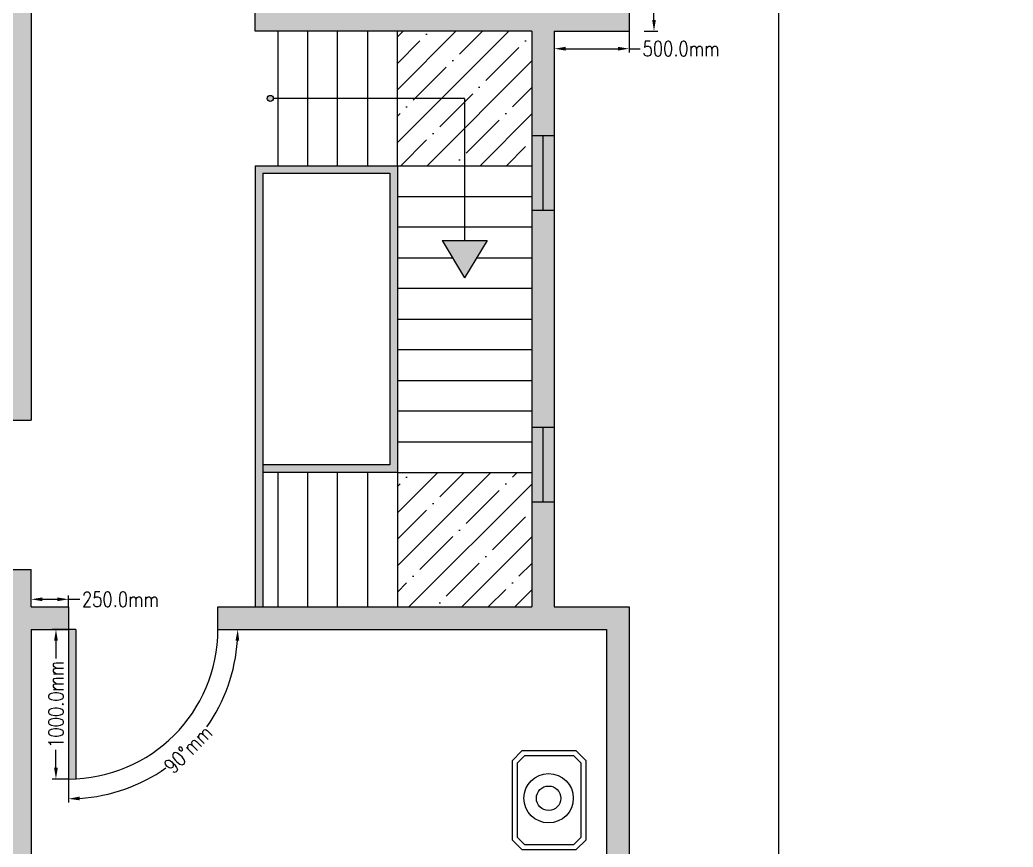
# Model space of a CAD drawing. Header units: millimetres. Extents: x 15734 to 38872, y 8066 to 23066.
# Drawn here: x 20659 to 27303, y 12111 to 17641 of the extents above; entities that cross this region are included whole.
import ezdxf

# ---------------------------------------------------------------- set-up
doc = ezdxf.new("R2010")
doc.units = ezdxf.units.MM
doc.header["$MEASUREMENT"] = 0
doc.layers.get('0').update_dxf_attribs({"color": 4})
for name, color, linetype in [('Door', 6, 'Continuous'), ('Stair', 2, 'Continuous'), ('Wall', 10, 'Continuous'), ('Window Glass', 5, 'Continuous')]:
    doc.layers.add(name, color=color, linetype=linetype)
doc.styles.add('ROMANS', font='romans.shx', dxfattribs={"width": 0.8})
doc.dimstyles.get("Standard").update_dxf_attribs({"dimtxt": 100, "dimasz": 75, "dimexe": 25, "dimexo": 0, "dimgap": 0.09, "dimtad": 0, "dimtoh": 1, "dimdec": 1, "dimzin": 0, "dimdsep": 46, "dimtxsty": 'ROMANS', "dimcen": 0.09, "dimclrd": 7, "dimclre": 7, "dimclrt": 7, "dimadec": 0, "dimazin": 0, "dimtfac": 1, "dimtdec": 1, "dimtofl": 0, "dimtmove": 0, "dimatfit": 3, "dimfxl": 1, "dimtfillclr": 7, "dimtolj": 1, "dimtzin": 0, "dimarcsym": 0})

# ---------------------------------------------------------------- blocks, each defined once
blk = doc.blocks.new('*D138')
at = {"layer": 'Defpoints', "color": 0}
for p in [(24834.1, 18991), (24900.7, 18991), (24834.1, 17566)]:
    blk.add_point(p, dxfattribs=at)
at = {"layer": 'Wall', "color": 7, "lineweight": -2, "transparency": 16777216}
for p, q in [((24834.1, 18991), (24925.7, 18991)), ((24900.7, 18916), (24900.7, 18583.3)), ((24900.7, 17641), (24900.7, 17973.6)), ((24834.1, 17566), (24925.7, 17566))]:
    blk.add_line(p, q, dxfattribs=at)
at = {"layer": 'Wall', "color": 7, "transparency": 16777216}
for points in [[(24888.2, 18916), (24913.2, 18916), (24900.7, 18991)], [(24888.2, 17641), (24913.2, 17641), (24900.7, 17566)]]:
    blk.add_solid(points, dxfattribs=at)
at = {"layer": 'Wall', "color": 7, "transparency": 16777216, "insert": (24900.7, 18278.5), "char_height": 100, "attachment_point": 5, "rotation": 90, "style": 'ROMANS'}
blk.add_mtext('\\A1;1425.0mm', dxfattribs=at)
blk = doc.blocks.new('*D140')
at = {"layer": 'Defpoints', "color": 0}
for p in [(24234.1, 17566), (24734.1, 17566), (24734.1, 17448.3)]:
    blk.add_point(p, dxfattribs=at)
at = {"layer": 'Wall', "color": 7, "lineweight": -2, "transparency": 16777216}
for p, q in [((24234.1, 17566), (24234.1, 17423.3)), ((24734.1, 17566), (24734.1, 17423.3)), ((24309.1, 17448.3), (24659.1, 17448.3)), ((24734.1, 17448.3), (24809.1, 17448.3))]:
    blk.add_line(p, q, dxfattribs=at)
at = {"layer": 'Wall', "color": 7, "transparency": 16777216}
for points in [[(24309.1, 17460.8), (24309.1, 17435.8), (24234.1, 17448.3)], [(24659.1, 17460.8), (24659.1, 17435.8), (24734.1, 17448.3)]]:
    blk.add_solid(points, dxfattribs=at)
at = {"layer": 'Wall', "color": 7, "transparency": 16777216, "insert": (25081.5, 17448.3), "char_height": 100, "attachment_point": 5, "style": 'ROMANS'}
blk.add_mtext('\\A1;500.0mm', dxfattribs=at)
blk = doc.blocks.new('*D141')
at = {"layer": 'Defpoints', "color": 0}
for p in [(20984.1, 13566), (20900.5, 12566), (20984.1, 12566)]:
    blk.add_point(p, dxfattribs=at)
at = {"layer": 'Wall', "color": 7, "lineweight": -2, "transparency": 16777216}
for p, q in [((20984.1, 13566), (20875.5, 13566)), ((20900.5, 13491), (20900.5, 13370.8)), ((20900.5, 12641), (20900.5, 12761.1)), ((20984.1, 12566), (20875.5, 12566))]:
    blk.add_line(p, q, dxfattribs=at)
at = {"layer": 'Wall', "color": 7, "transparency": 16777216}
for points in [[(20888, 13491), (20913, 13491), (20900.5, 13566)], [(20888, 12641), (20913, 12641), (20900.5, 12566)]]:
    blk.add_solid(points, dxfattribs=at)
at = {"layer": 'Wall', "color": 7, "transparency": 16777216, "insert": (20900.5, 13066), "char_height": 100, "attachment_point": 5, "rotation": 90, "style": 'ROMANS'}
blk.add_mtext('\\A1;1000.0mm', dxfattribs=at)
blk = doc.blocks.new('*D142')
at = {"layer": 'Defpoints', "color": 0}
for p in [(20984.1, 13767.4), (20734.1, 13716), (20984.1, 13716)]:
    blk.add_point(p, dxfattribs=at)
at = {"layer": 'Wall', "color": 7, "lineweight": -2, "transparency": 16777216}
for p, q in [((20734.1, 13716), (20734.1, 13792.4)), ((20809.1, 13767.4), (20909.1, 13767.4)), ((20984.1, 13716), (20984.1, 13792.4)), ((20984.1, 13767.4), (21059.1, 13767.4))]:
    blk.add_line(p, q, dxfattribs=at)
at = {"layer": 'Wall', "color": 7, "transparency": 16777216}
for points in [[(20809.1, 13779.9), (20809.1, 13754.9), (20734.1, 13767.4)], [(20909.1, 13779.9), (20909.1, 13754.9), (20984.1, 13767.4)]]:
    blk.add_solid(points, dxfattribs=at)
at = {"layer": 'Wall', "color": 7, "transparency": 16777216, "insert": (21331.5, 13767.4), "char_height": 100, "attachment_point": 5, "style": 'ROMANS'}
blk.add_mtext('\\A1;250.0mm', dxfattribs=at)
blk = doc.blocks.new('*D143')
at = {"layer": 'Defpoints', "color": 0}
for p in [(20984.1, 13566), (21984.1, 13566), (20984.1, 12566), (21550.2, 12585.3)]:
    blk.add_point(p, dxfattribs=at)
at = {"layer": 'Wall', "color": 7, "lineweight": -2, "transparency": 16777216}
for p, q in [((21984.1, 13566), (22141.4, 13566)), ((20984.1, 12566), (20984.1, 12408.6))]:
    blk.add_line(p, q, dxfattribs=at)
for start, end in [(324.88407, 356.20442), (273.79558, 305.11593)]:
    blk.add_arc((20984.1, 13566), 1132.4, start, end, dxfattribs=at)
at = {"layer": 'Wall', "color": 7, "transparency": 16777216}
for points in [[(22101.5, 13491.4), (22126.4, 13490.6), (22116.4, 13566)], [(21059.4, 12423.6), (21058.6, 12448.6), (20984.1, 12433.6)]]:
    blk.add_solid(points, dxfattribs=at)
at = {"layer": 'Wall', "color": 7, "transparency": 16777216, "insert": (21784.8, 12765.3), "char_height": 100, "attachment_point": 5, "rotation": 45, "style": 'ROMANS'}
blk.add_mtext('\\A1;90°mm', dxfattribs=at)

msp = doc.modelspace()

# ---------------------------------------------------------------- hatches: boundary and pattern name
at = {"layer": 'Door'}
h = msp.add_hatch(color=6, dxfattribs=at)
h.dxf.hatch_style = 1
h.paths.add_polyline_path([(20584.07, 18015.96), (19585.32, 18015.96, 0.0125059), (19584.07, 17965.96), (20584.07, 17965.96)])
h.paths.add_polyline_path([(22684.07, 18840.96), (22634.07, 18840.96), (22634.07, 17840.96, 0.0125059), (22684.07, 17842.21)])
h.paths.add_polyline_path([(20284.07, 15365.96), (20334.07, 15365.96), (20334.07, 16365.96, 0.0125059), (20284.07, 16364.71)])
h.paths.add_polyline_path([(19584.07, 14965.96, 0.0125059), (19585.32, 14915.96), (20584.07, 14915.96), (20584.07, 14965.96)])
h.paths.add_polyline_path([(21034.07, 12567.21), (21034.07, 13565.96), (20984.07, 13565.96), (20984.07, 12565.96, 0.0125059)])
at = {"layer": 'Stair'}
h = msp.add_hatch(dxfattribs=at)
h.set_pattern_fill('ANSI35', color=256, scale=1000)
h.paths.add_polyline_path([(24084.07, 17565.96), (23184.07, 17565.96), (23184.07, 17115.96), (23634.07, 17115.96), (23634.07, 16665.96), (24084.07, 16665.96), (24084.07, 16865.96)])
h.paths.add_polyline_path([(23634.07, 17115.96), (23184.07, 17115.96), (23184.07, 16665.96), (23634.07, 16665.96)], flags=17)
h.paths.add_polyline_path([(24084.07, 14415.96), (24084.07, 14615.96), (23184.07, 14615.96), (23184.07, 13715.96), (24084.07, 13715.96)])
h.paths.add_polyline_path([(36772, 14615.96), (36322, 14615.96), (36322, 14165.96), (36772, 14165.96)], flags=17)
h.paths.add_polyline_path([(37222, 14615.96), (36772, 14615.96), (36772, 14165.96), (36322, 14165.96), (36322, 13715.96), (37222, 13715.96)])
h = msp.add_hatch(color=2, dxfattribs=at)
h.dxf.hatch_style = 1
h.paths.add_polyline_path([(23784.07, 16165.96), (23484.07, 16165.96), (23634.07, 15915.96)])
h.paths.add_polyline_path([(22354.07, 17115.96, 1), (22314.07, 17115.96, 1)])
h = msp.add_hatch(color=256, dxfattribs=at)
h.dxf.hatch_style = 1
h.paths.add_polyline_path([(22284.07, 16615.96), (23134.07, 16615.96), (23134.07, 14665.96), (22284.07, 14665.96), (22284.07, 14615.96), (23184.07, 14615.96), (23184.07, 16665.96), (22234.07, 16665.96), (22234.07, 13715.96), (22284.07, 13715.96)])
at = {"layer": 'Wall'}
h = msp.add_hatch(color=3, dxfattribs=at)
h.dxf.hatch_style = 1
h.paths.add_polyline_path([(24734.07, 18028.46), (24584.07, 18028.46), (24584.07, 17715.96), (22384.07, 17715.96), (22384.07, 18840.96), (22634.07, 18840.96), (22634.07, 18990.96), (22384.07, 18990.96), (22384.07, 19240.96), (22234.07, 19240.96), (22234.07, 17565.96), (24084.07, 17565.96), (24084.07, 16865.96), (24234.07, 16865.96), (24234.07, 17565.96), (24734.07, 17565.96)])
h.paths.add_polyline_path([(24734.07, 19215.96), (24584.07, 19215.96), (24584.07, 18990.96), (23634.07, 18990.96), (23634.07, 18840.96), (24584.07, 18840.96), (24584.07, 18528.46), (24734.07, 18528.46)])
h.paths.add_polyline_path([(24734.07, 19915.96), (24584.07, 19915.96), (24584.07, 19715.96), (24734.07, 19715.96)])
h.paths.add_polyline_path([(24234.07, 16365.96), (24084.07, 16365.96), (24084.07, 14915.96), (24234.07, 14915.96)])
h.paths.add_polyline_path([(24734.07, 22065.96), (23134.07, 22065.96), (23134.07, 21915.96), (24584.07, 21915.96), (24584.07, 20790.96), (23634.07, 20790.96), (23634.07, 20640.96), (24584.07, 20640.96), (24584.07, 20415.96), (24734.07, 20415.96)])
h.paths.add_polyline_path([(22384.07, 21915.96), (22634.07, 21915.96), (22634.07, 22065.96), (22009.07, 22065.96), (22009.07, 21915.96), (22234.07, 21915.96), (22234.07, 20240.96), (22384.07, 20240.96)])
h.paths.add_polyline_path([(20959.07, 22065.96), (19534.07, 22065.96), (19534.07, 21915.96), (20584.07, 21915.96), (20584.07, 18965.96), (20734.07, 18965.96), (20734.07, 21915.96), (20959.07, 21915.96)])
h.paths.add_polyline_path([(17934.07, 22065.96), (16734.07, 22065.96), (16734.07, 17565.96), (17234.07, 17565.96), (17234.07, 16715.96), (17384.07, 16715.96), (17384.07, 17565.96), (20584.07, 17565.96), (20584.07, 15365.96), (20334.07, 15365.96), (20334.07, 15215.96), (20584.07, 15215.96), (20584.07, 14965.96), (20734.07, 14965.96), (20734.07, 17965.96), (20584.07, 17965.96), (20584.07, 17715.96), (16884.07, 17715.96), (16884.07, 21915.96), (17934.07, 21915.96)])
h.paths.add_polyline_path([(19334.07, 15365.96), (17384.07, 15365.96), (17384.07, 16215.96), (17234.07, 16215.96), (17234.07, 13715.96), (16734.07, 13715.96), (16734.07, 10065.96), (17484.07, 10065.96), (17484.07, 10215.96), (16884.07, 10215.96), (16884.07, 13565.96), (17384.07, 13565.96), (17384.07, 13715.96), (17384.07, 15215.96), (19334.07, 15215.96)])
h.paths.add_polyline_path([(20734.07, 13565.96), (20984.07, 13565.96), (20984.07, 13715.96), (20734.07, 13715.96), (20734.07, 13965.96), (20584.07, 13965.96), (20584.07, 10215.96), (19984.07, 10215.96), (19984.07, 10065.96), (20584.07, 10065.96), (20584.07, 9065.96), (21734.07, 9065.96), (21734.07, 9215.96), (20734.07, 9215.96)])
h.paths.add_polyline_path([(24734.07, 13715.96), (24234.07, 13715.96), (24234.07, 14415.96), (24084.07, 14415.96), (24084.07, 13715.96), (21984.07, 13715.96), (21984.07, 13565.96), (24584.07, 13565.96), (24584.07, 9215.96), (23584.07, 9215.96), (23584.07, 9065.96), (24734.07, 9065.96)])
at = {"layer": 'Window Glass'}
h = msp.add_hatch(dxfattribs=at)
h.set_pattern_fill('ANSI35')
h.paths.add_polyline_path([(24159.07, 16865.96), (24084.07, 16865.96), (24084.07, 16365.96), (24159.07, 16365.96)])
h.paths.add_polyline_path([(24234.07, 16865.96), (24159.07, 16865.96), (24159.07, 16365.96), (24234.07, 16365.96)])
h.paths.add_polyline_path([(24159.07, 14915.96), (24084.07, 14915.96), (24084.07, 14415.96), (24159.07, 14415.96)])
h.paths.add_polyline_path([(24234.07, 14915.96), (24159.07, 14915.96), (24159.07, 14415.96), (24234.07, 14415.96)])

# ---------------------------------------------------------------- linework, layer by layer
for points in [[(23951.81, 12688.17), (23951.81, 12160.17), (24017.81, 12094.17), (24380.81, 12094.17), (24446.81, 12160.17), (24446.81, 12688.17), (24380.81, 12754.17), (24017.81, 12754.17)], [(23984.81, 12671.67), (23984.81, 12176.67), (24034.31, 12127.17), (24364.31, 12127.17), (24413.81, 12176.67), (24413.81, 12671.67), (24364.31, 12721.17), (24034.31, 12721.17)]]:
    msp.add_lwpolyline(points, close=True)
for radius in [165, 81.75]:
    msp.add_circle((24195.96, 12437.36), radius)
at = {"layer": 'Door'}
for p, q in [((20984.07, 13565.96), (20984.07, 12565.96)), ((21034.07, 13565.96), (20984.07, 13565.96)), ((21034.07, 13565.96), (21034.07, 12565.96))]:
    msp.add_line(p, q, dxfattribs=at)
msp.add_arc((20984.07, 13565.96), 1000, 270, 360, dxfattribs=at)
at = {"layer": 'Stair'}
for p, q in [((22384.07, 17565.96), (22384.07, 16665.96)), ((22384.07, 17565.96), (22384.07, 17115.96)), ((22584.07, 17565.96), (22584.07, 16665.96)), ((22784.07, 16665.96), (22784.07, 17565.96)), ((22984.07, 17565.96), (22984.07, 16665.96)), ((23184.07, 16665.96), (23184.07, 17565.96)), ((23634.07, 17115.96), (22354.07, 17115.96)), ((23634.07, 17115.96), (23634.07, 16165.96)), ((22234.07, 16665.96), (22234.07, 13715.96)), ((22234.07, 16665.96), (24084.07, 16665.96)), ((22284.07, 16615.96), (23134.07, 16615.96)), ((22284.07, 16615.96), (22284.07, 13715.96)), ((23134.07, 16615.96), (23134.07, 14665.96)), ((23184.07, 16665.96), (23184.07, 13715.96)), ((23184.07, 16460.96), (24084.07, 16460.96)), ((24084.07, 16255.96), (23184.07, 16255.96)), ((23484.07, 16165.96), (23634.07, 15915.96)), ((23484.07, 16165.96), (23784.07, 16165.96)), ((23784.07, 16165.96), (23634.07, 15915.96)), ((23184.07, 16050.96), (23553.07, 16050.96)), ((23715.07, 16050.96), (24084.07, 16050.96)), ((24084.07, 15845.96), (23184.07, 15845.96)), ((23184.07, 15640.96), (24084.07, 15640.96)), ((24084.07, 15435.96), (23184.07, 15435.96)), ((23184.07, 15230.96), (24084.07, 15230.96)), ((24084.07, 15025.96), (23184.07, 15025.96)), ((23184.07, 14820.96), (24084.07, 14820.96)), ((23134.07, 14665.96), (22284.07, 14665.96)), ((23184.07, 14615.96), (22284.07, 14615.96)), ((22384.07, 14615.96), (22384.07, 13715.96)), ((22584.07, 14615.96), (22584.07, 13715.96)), ((22784.07, 13715.96), (22784.07, 14615.96)), ((22984.07, 14615.96), (22984.07, 13715.96)), ((23184.07, 14615.96), (24084.07, 14615.96))]:
    msp.add_line(p, q, dxfattribs=at)
msp.add_circle((22334.07, 17115.96), 20, dxfattribs=at)
at = {"layer": 'Wall'}
for p, q in [((25734.07, 23065.96), (25734.07, 8065.96)), ((24734.07, 18028.46), (24734.07, 17565.96)), ((20734.07, 17965.96), (20734.07, 14965.96)), ((24084.07, 17565.96), (22234.07, 17565.96)), ((24084.07, 17565.96), (24084.07, 16865.96)), ((24234.07, 17565.96), (24234.07, 16865.96)), ((24234.07, 17565.96), (24734.07, 17565.96)), ((24234.07, 16865.96), (24084.07, 16865.96)), ((24234.07, 16365.96), (24084.07, 16365.96)), ((24084.07, 16365.96), (24084.07, 14915.96)), ((24234.07, 16365.96), (24234.07, 14915.96)), ((20584.07, 14965.96), (20734.07, 14965.96)), ((24234.07, 14915.96), (24084.07, 14915.96)), ((24234.07, 14415.96), (24084.07, 14415.96)), ((24084.07, 14415.96), (24084.07, 13715.96)), ((24234.07, 14415.96), (24234.07, 13715.96)), ((20584.07, 13965.96), (20734.07, 13965.96)), ((20734.07, 13715.96), (20734.07, 13965.96)), ((20734.07, 13715.96), (20984.07, 13715.96)), ((20984.07, 13715.96), (20984.07, 13565.96)), ((21984.07, 13565.96), (21984.07, 13715.96)), ((21984.07, 13715.96), (24084.07, 13715.96)), ((24234.07, 13715.96), (24734.07, 13715.96)), ((24734.07, 13715.96), (24734.07, 9065.96)), ((20734.07, 13565.96), (20984.07, 13565.96)), ((20734.07, 13565.96), (20734.07, 9215.96)), ((21984.07, 13565.96), (24584.07, 13565.96)), ((24584.07, 13565.96), (24584.07, 9215.96))]:
    msp.add_line(p, q, dxfattribs=at)
at = {"layer": 'Wall', "color": 1}
msp.add_line((22234.07, 17565.96), (22234.07, 19240.96), dxfattribs=at)
at = {"layer": 'Window Glass'}
for p, q in [((24084.07, 16865.96), (24084.07, 16365.96)), ((24159.07, 16365.96), (24159.07, 16865.96)), ((24234.07, 16865.96), (24234.07, 16365.96)), ((24084.07, 14915.96), (24084.07, 14415.96)), ((24159.07, 14415.96), (24159.07, 14915.96)), ((24234.07, 14915.96), (24234.07, 14415.96))]:
    msp.add_line(p, q, dxfattribs=at)

# ---------------------------------------------------------------- dimensions: what is measured, and where the dimension line sits
at = {"layer": 'Wall'}
for base, p1, p2, picture, middle in [((24900.73, 18990.96), (24834.07, 17565.96), (24834.07, 18990.96), '*D138', (24900.73, 18278.46)), ((20900.46, 12565.96), (20984.07, 13565.96), (20984.07, 12565.96), '*D141', (20900.46, 13065.96))]:
    dim = msp.add_linear_dim(base=base, p1=p1, p2=p2, angle=90, dimstyle='Standard', override={"dimpost": 'mm'}, dxfattribs=at)
    dim.commit()
    dim.dimension.update_dxf_attribs({"geometry": picture, "text_midpoint": middle})
for base, p1, p2, picture, middle in [((24734.07, 17448.29), (24234.07, 17565.96), (24734.07, 17565.96), '*D140', (25081.54, 17448.29)), ((20984.07, 13767.42), (20734.07, 13715.96), (20984.07, 13715.96), '*D142', (21331.54, 13767.42))]:
    dim = msp.add_linear_dim(base=base, p1=p1, p2=p2, dimstyle='Standard', override={"dimpost": 'mm'}, dxfattribs=at)
    dim.commit()
    dim.dimension.update_dxf_attribs({"geometry": picture, "text_midpoint": middle})
dim = msp.add_angular_dim_3p(base=(21550.25, 12585.31), center=(20984.07, 13565.96), p1=(20984.07, 12565.96), p2=(21984.07, 13565.96), dimstyle='Standard', override={"dimpost": 'mm'}, dxfattribs=at)
dim.commit()
dim.dimension.update_dxf_attribs({"geometry": '*D143', "text_midpoint": (21784.77, 12765.26)})

doc.saveas('drawing.dxf')
